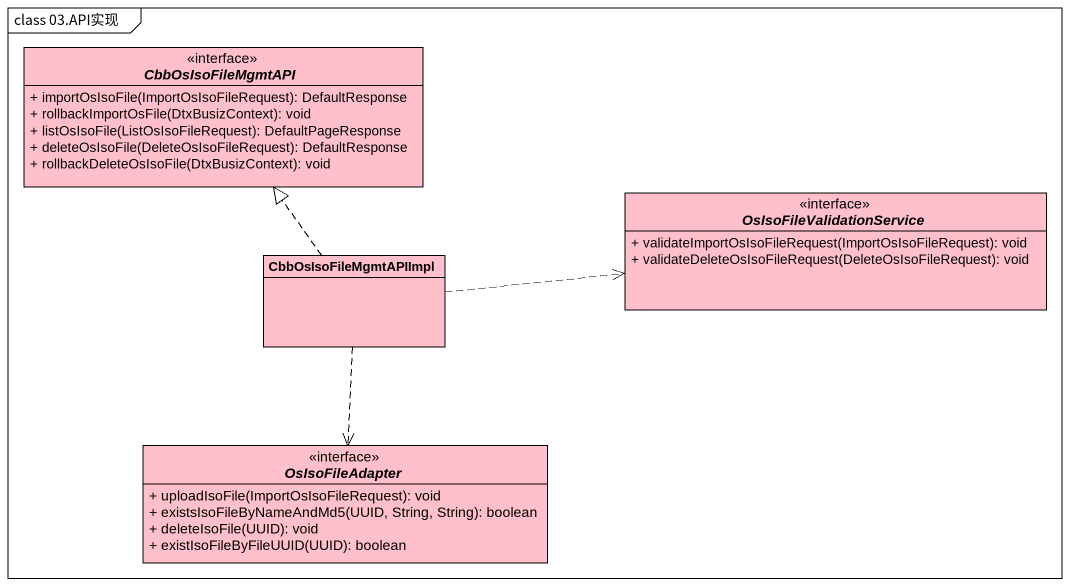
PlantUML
@startuml
mainframe class 03.API实现
hide circle
hide empty members
skinparam classAttributeIconSize 0
interface CbbOsIsoFileMgmtAPI <<interface>> #FFC0CB {
  + importOsIsoFile(ImportOsIsoFileRequest): DefaultResponse
  + rollbackImportOsFile(DtxBusizContext): void
  + listOsIsoFile(ListOsIsoFileRequest): DefaultPageResponse
  + deleteOsIsoFile(DeleteOsIsoFileRequest): DefaultResponse
  + rollbackDeleteOsIsoFile(DtxBusizContext): void
}
interface OsIsoFileValidationService <<interface>> #FFC0CB {
  + validateImportOsIsoFileRequest(ImportOsIsoFileRequest): void
  + validateDeleteOsIsoFileRequest(DeleteOsIsoFileRequest): void
}
class CbbOsIsoFileMgmtAPIImpl #FFC0CB
interface OsIsoFileAdapter <<interface>> #FFC0CB {
  + uploadIsoFile(ImportOsIsoFileRequest): void
  + existsIsoFileByNameAndMd5(UUID, String, String): boolean
  + deleteIsoFile(UUID): void
  + existIsoFileByFileUUID(UUID): boolean
}
CbbOsIsoFileMgmtAPIImpl .up.|> CbbOsIsoFileMgmtAPI
CbbOsIsoFileMgmtAPIImpl .right.> OsIsoFileValidationService
CbbOsIsoFileMgmtAPIImpl ..> OsIsoFileAdapter
@enduml
